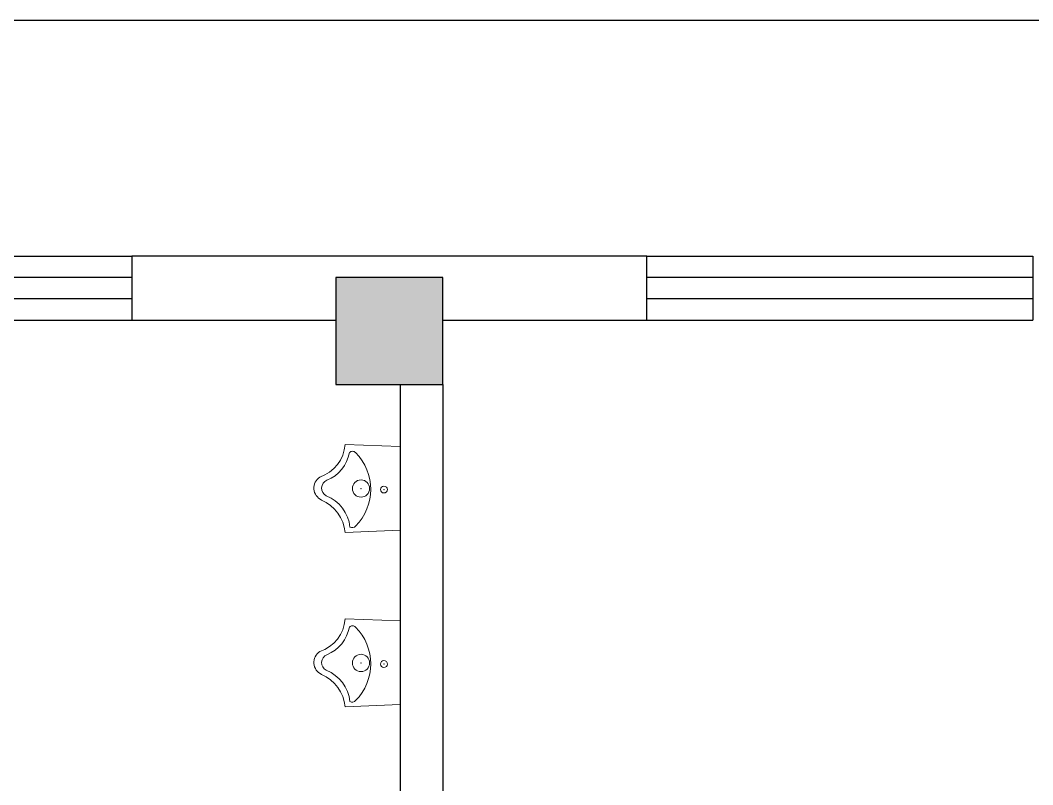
# Model space of a CAD drawing. Extents: x 2350667 to 3185789, y 309667 to 706270.
# Drawn here: x 2378374 to 2383094, y 484089 to 487656 of the extents above; entities that cross this region are included whole.
import ezdxf

# ---------------------------------------------------------------- set-up
doc = ezdxf.new("R2010")
doc.units = 0
doc.header["$LTSCALE"] = 1000
for name, color, linetype in [('0-底图', 7, 'Continuous'), ('COLUMN', 255, 'Continuous'), ('PUB_HATCH', 8, 'Continuous'), ('WALL', 2, 'Continuous'), ('WINDOW', 4, 'Continuous')]:
    doc.layers.add(name, color=color, linetype=linetype)
doc.layers.add('LVTRY', color=8, linetype='Continuous', lineweight=9)

# ---------------------------------------------------------------- blocks, each defined once
blk = doc.blocks.new('$lvtry$00000226')
at = {"color": 0}
blk.add_line((-180.9, -233.6), (-180.9, -233.6), dxfattribs=at)
blk.add_lwpolyline([(52.9, -374.4, -0.307493), (204.8, -256.5), (195.1, 0), (-195.1, 0), (-205.1, -255.8, -0.265776), (-54.3, -365.7, 0.591279)], format="xyb", close=True, dxfattribs=at)
for centre, radius in [((-5.6, -75), 15.8), ((-0.7, -182), 40.3)]:
    blk.add_circle(centre, radius, dxfattribs=at)
for centre, radius, start, end in [((-4.8, -381.5), 244.6, 45.4143, 134.5857), ((-160.6, -223.5), 22.7, 134.5857, 206.4573), ((-200.2, -411.9), 179.3, 22.2984, 83.8043), ((152.7, -221.8), 20.3, 314.5857, 45.4143), ((198.8, -407.2), 174, 100.5676, 157.7034), ((1.2, -326.2), 39.6, 206.4354, 337.7034)]:
    blk.add_arc(centre, radius, start, end, dxfattribs=at)
for p in [(-5.6, -75), (-0.7, -182)]:
    blk.add_point(p, dxfattribs=at)
blk = doc.blocks.new('$WINLIB2D$00000001')
at = {"color": 0}
for points in [[(-0.5, 0.5), (-0.5, -0.5)], [(-0.5, 0.5), (0.5, 0.5)], [(0.5, -0.5), (0.5, 0.5)], [(0.5, 0.1667), (-0.5, 0.1667)], [(0.5, -0.1667), (-0.5, -0.1667)], [(-0.5, -0.5), (0.5, -0.5)]]:
    blk.add_lwpolyline(points, dxfattribs=at)
blk = doc.blocks.new('cghch')
at = {"layer": 'PUB_HATCH'}
blk.add_hatch(color=256, dxfattribs=at).paths.add_polyline_path([(2152094.1, 9398), (2152094.1, 9898), (2151594.1, 9898), (2151594.1, 9398)])
blk.add_lwpolyline([(2143644.1, -3902), (2143644.1, -3902), (2143644.1, -3902), (2143644.1, -3902), (2143644.1, 11098), (2159144.1, 11098)])
at = {"layer": 'COLUMN'}
for p, q in [((2152094.1, 9898), (2151594.1, 9898)), ((2151594.1, 9898), (2151594.1, 9398)), ((2152094.1, 9398), (2152094.1, 9898)), ((2151594.1, 9398), (2152094.1, 9398))]:
    blk.add_line(p, q, dxfattribs=at)
at = {"layer": 'WALL'}
for p, q in [((2152019.1, 9998), (2150644.1, 9998)), ((2150644.1, 9998), (2150644.1, 9698)), ((2153044.1, 9998), (2152019.1, 9998)), ((2153044.1, 9698), (2153044.1, 9998)), ((2150644.1, 9698), (2151594.1, 9698)), ((2152094.1, 9698), (2153044.1, 9698)), ((2151894.1, 9398), (2151894.1, 7498)), ((2152094.1, 9398), (2152094.1, 7398))]:
    blk.add_line(p, q, dxfattribs=at)
at = {"layer": 'LVTRY', "yscale": -1, "rotation": 90.00000000000006}
for p in [(2151894.1, 8914), (2151894.1, 8100.2)]:
    blk.add_blockref('$lvtry$00000226', p, dxfattribs=at)
at = {"layer": 'WINDOW', "xscale": -1800, "yscale": 300, "zscale": -1800, "rotation": 180}
for p in [(2149744.1, 9848), (2153944.1, 9848)]:
    blk.add_blockref('$WINLIB2D$00000001', p, dxfattribs=at)

msp = doc.modelspace()

# ---------------------------------------------------------------- block references
at = {"layer": '0-底图'}
msp.add_blockref('cghch', (228250.3, 476557.7), dxfattribs=at)

doc.saveas('drawing.dxf')
